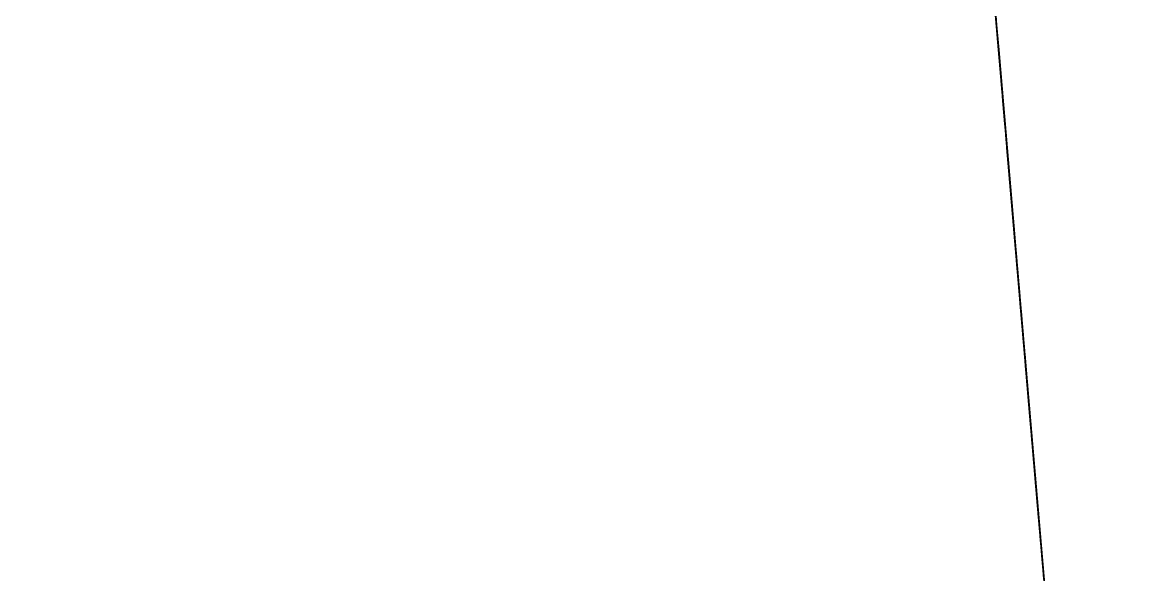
# Model space of a CAD drawing. Header units: millimetres. Extents: x 2645 to 248282, y -52826 to -1714.
# Drawn here: x 2648 to 3793, y -42999 to -42441 of the extents above; entities that cross this region are included whole.
import ezdxf

# ---------------------------------------------------------------- set-up
doc = ezdxf.new("R2010")
doc.units = ezdxf.units.MM
doc.header["$MEASUREMENT"] = 0
doc.linetypes.add('CENTER2', pattern=[1.125, 0.75, -0.125, 0.125, -0.125])
for name, color, linetype in [('Elevation Looking North-0', 7, 'Continuous'), ('Elevation Looking North-150-SL-B4-095', 14, 'Continuous'), ('Elevation Looking North-150-SL-B4-249', 85, 'Continuous'), ('Elevation Looking North-300-CEN-D3-231', 70, 'Continuous'), ('Elevation Looking North-A-FLOR', 192, 'Continuous'), ('Elevation Looking North-CENTER', 1, 'CENTER2'), ('Elevation Looking North-PR-STEL-EQIP_DUCTS_CHUTES', 85, 'Continuous'), ('Elevation Looking North-S-BEAM', 12, 'Continuous'), ('Elevation Looking North-S-COLS', 52, 'Continuous'), ('Elevation Looking North-UCD756', 7, 'Continuous')]:
    doc.layers.add(name, color=color, linetype=linetype)
doc.layers.add('Elevation Looking North-PR-STEL-EQIP-PUMP_2_SEEPEX_BTVE70-24_100-18', color=7, linetype='Continuous', true_color=0x1111d0)

# ---------------------------------------------------------------- blocks, each defined once
blk = doc.blocks.new('*U815')
at = {"layer": 'Elevation Looking North-A-FLOR', "color": 0, "linetype": 'ByBlock', "lineweight": -2}
blk.add_line((3602.5, -42075.9, 22000), (3670.4, -42869.3, 22000), dxfattribs=at)
blk = doc.blocks.new('*U816')
at = {"layer": 'Elevation Looking North-S-BEAM', "color": 0, "linetype": 'ByBlock', "lineweight": -2}
for p, q in [((2647.8, -30926.1, 30027.2), (4471.8, -52229.1, 30027.2)), ((2647.8, -30926.1, 29454.8), (4471.8, -52229.1, 29454.8)), ((2647.8, -30926.1, 30042), (4471.8, -52229.1, 30042)), ((3467.6, -40500.1, 29440), (3964.3, -46302.5, 29440))]:
    blk.add_line(p, q, dxfattribs=at)
blk = doc.blocks.new('*U866')
at = {"layer": 'Elevation Looking North-S-BEAM', "color": 0, "linetype": 'ByBlock', "lineweight": -2}
for p, q in [((3558.2, -41558.6, 24801.4), (3714.1, -43380, 24801.4)), ((3563.6, -41622.2, 24794.4), (3708.7, -43316.4, 24794.4)), ((3563.6, -41622.2, 24989), (3708.7, -43316.4, 24989)), ((3563.6, -41622.2, 24996), (3708.7, -43316.4, 24996))]:
    blk.add_line(p, q, dxfattribs=at)
blk = doc.blocks.new('*U875')
at = {"layer": 'Elevation Looking North-A-FLOR', "color": 0, "linetype": 'ByBlock', "lineweight": -2}
blk.add_line((3774.5, -44085, 21629.2), (2990.3, -34925.5, 21629.2), dxfattribs=at)
blk = doc.blocks.new('*U978')
at = {"layer": 'Elevation Looking North-150-SL-B4-095', "color": 0, "linetype": 'ByBlock', "lineweight": -2}
blk.add_line((3670.4, -42869.3, 22266), (3602.5, -42075.9, 22266), dxfattribs=at)
blk = doc.blocks.new('*U1000')
at = {"layer": 'Elevation Looking North-A-FLOR', "color": 0, "linetype": 'ByBlock', "lineweight": -2}
for p, q in [((3210.6, -37498.8, 21699.7), (3774.5, -44085, 21629.2)), ((4410.7, -51515.2, 21849.7), (3210.6, -37498.8, 21999.7)), ((3602.5, -42075.9, 21950.7), (3670.6, -42871.1, 21942.2))]:
    blk.add_line(p, q, dxfattribs=at)
blk = doc.blocks.new('*U1001')
at = {"layer": 'Elevation Looking North-A-FLOR', "color": 0, "linetype": 'ByBlock', "lineweight": -2}
for p, q in [((3670.6, -42871.1, 21942.6), (3602.5, -42075.9, 21951.1)), ((3602.5, -42075.9, 22000), (3670.4, -42869.3, 22000))]:
    blk.add_line(p, q, dxfattribs=at)
blk = doc.blocks.new('*U1063')
at = {"layer": 'Elevation Looking North-PR-STEL-EQIP-PUMP_2_SEEPEX_BTVE70-24_100-18', "color": 0, "linetype": 'ByBlock', "lineweight": -2}
for p, q in [((3670.6, -42871.1, 22325.8), (3602.5, -42075.9, 22325.8)), ((3670.6, -42871.1, 22313.8), (3602.5, -42075.9, 22313.8)), ((3670.6, -42871.1, 22305.8), (3602.5, -42075.9, 22305.8)), ((3602.5, -42075.9, 22435), (3670.6, -42871.1, 22435)), ((3670.6, -42871.1, 22455), (3602.5, -42075.9, 22455)), ((3670.6, -42871.1, 22948.7), (3607.2, -42131, 22948.7)), ((3670.6, -42871.1, 22657.5), (3610.4, -42168.3, 22657.5)), ((3670.6, -42871.1, 22482.5), (3610.4, -42168.3, 22482.5))]:
    blk.add_line(p, q, dxfattribs=at)
blk = doc.blocks.new('*U1092')
at = {"layer": 'Elevation Looking North-A-FLOR', "color": 0, "linetype": 'ByBlock', "lineweight": -2}
for p, q in [((3563.9, -41625.7, 24400), (3563.9, -41625.7, 24794.4)), ((3564.1, -41627.5, 24794.4), (3564.1, -41627.5, 24400)), ((3650.4, -42636.2, 24400), (3602.5, -42075.9, 24400))]:
    blk.add_line(p, q, dxfattribs=at)
blk = doc.blocks.new('*U1093')
at = {"layer": 'Elevation Looking North-0', "color": 0, "linetype": 'ByBlock', "lineweight": -2}
for p, q in [((3649.3, -42622.6, 26083), (3598.8, -42032.5, 26083)), ((3598.8, -42032.5, 26093), (3649.3, -42622.6, 26093)), ((3649.3, -42622.6, 25553), (3601.8, -42068.4, 25553)), ((3601.8, -42068.4, 25553), (3640, -42514.8, 25263)), ((3635.1, -42457.5, 25197), (3649.3, -42622.6, 25197)), ((3635.1, -42457.5, 25182), (3649.3, -42622.6, 25182)), ((3635.1, -42457.5, 25197), (3635.1, -42457.5, 25182)), ((3638.3, -42494.8, 25178), (3649.3, -42622.6, 25178)), ((3638.3, -42494.8, 25182), (3638.3, -42494.8, 25178)), ((3649.3, -42622.6, 25263), (3640, -42514.8, 25263)), ((3640.3, -42517.8, 25263), (3640.3, -42517.8, 25197)), ((3663.6, -42790.3, 25197), (3673.1, -42900.8, 25197)), ((3663.6, -42790.3, 25182), (3673.1, -42900.8, 25182)), ((3663.6, -42790.3, 25178), (3669.9, -42863.5, 25178)), ((3709.5, -43325.8, 26083), (3663.6, -42790.3, 26083)), ((3663.6, -42790.3, 26093), (3709.5, -43325.8, 26093)), ((3706.4, -43289.9, 25553), (3663.6, -42790.3, 25553)), ((3668.2, -42843.5, 25263), (3663.6, -42790.3, 25263)), ((3667.9, -42840.5, 25263), (3667.9, -42840.5, 25197)), ((3706.4, -43289.9, 25553), (3668.2, -42843.5, 25263)), ((3669.9, -42863.5, 25182), (3669.9, -42863.5, 25178)), ((3673.1, -42900.8, 25197), (3673.1, -42900.8, 25182))]:
    blk.add_line(p, q, dxfattribs=at)
blk = doc.blocks.new('*U1096')
at = {"layer": 'Elevation Looking North-UCD756', "color": 0, "linetype": 'ByBlock', "lineweight": -2}
for p, q in [((3598.7, -42031.5, 26103), (3649.3, -42622.6, 26103)), ((3649.3, -42622.6, 26093), (3599.1, -42036, 26093)), ((3643, -42549.6, 27319.3), (3602.3, -42073.8, 27193.2)), ((3602.3, -42073.8, 27193.2), (3643, -42549.6, 27319.3)), ((3603.4, -42087, 27195), (3638.6, -42497.7, 27249.2)), ((3638.6, -42497.7, 27249.2), (3603.4, -42087, 27195)), ((3643, -42549.6, 27319.3), (3625.5, -42344.4, 27555.1)), ((3665.2, -42808.7, 27319.3), (3625.5, -42344.4, 27555.1)), ((3625.5, -42344.4, 27555.1), (3665.2, -42808.7, 27319.3)), ((3625.5, -42344.4, 27555.1), (3643, -42549.6, 27319.3)), ((3644.3, -42564.1, 27280.2), (3628.9, -42384.7, 27196.4)), ((3632.7, -42429.1, 28076), (3643, -42549.6, 28076)), ((3643, -42549.6, 28076), (3632.7, -42429.1, 28076)), ((3636, -42467.4, 27509.9), (3636, -42467.6, 27510.2)), ((3636, -42467.6, 27510.2), (3636, -42467.4, 27509.9)), ((3636, -42467.4, 27509.9), (3636.8, -42476.3, 27501.9)), ((3636.8, -42476.3, 27501.9), (3636, -42467.4, 27509.9)), ((3636, -42467.6, 27963.8), (3636, -42467.4, 27964.1)), ((3636.8, -42476.3, 27972.1), (3636, -42467.4, 27964.1)), ((3636, -42467.4, 27964.1), (3636, -42467.6, 27963.8)), ((3636, -42467.4, 27964.1), (3636.8, -42476.3, 27972.1)), ((3636.8, -42476.5, 27502.2), (3636.8, -42476.3, 27501.9)), ((3636.8, -42476.3, 27501.9), (3636.8, -42476.5, 27502.2)), ((3636.8, -42476.3, 27972.1), (3636.8, -42476.5, 27971.8)), ((3636.8, -42476.5, 27971.8), (3636.8, -42476.3, 27972.1)), ((3640, -42513.8, 28106), (3638.3, -42493.8, 28106)), ((3640, -42513.8, 28247), (3638.3, -42493.8, 28247)), ((3638.3, -42493.8, 28247), (3638.3, -42493.8, 28106)), ((3640, -42513.8, 28106), (3640, -42513.8, 28086)), ((3640, -42513.8, 28267), (3640, -42513.8, 28247)), ((3668.3, -42844.5, 28267), (3640, -42513.8, 28267)), ((3640, -42513.8, 28247), (3668.3, -42844.5, 28247)), ((3640, -42513.8, 28106), (3640, -42513.8, 28247)), ((3640, -42513.8, 28086), (3668.3, -42844.5, 28086)), ((3668.3, -42844.5, 28106), (3640, -42513.8, 28106)), ((3640.4, -42519, 27470.7), (3640.4, -42519.2, 27471)), ((3640.4, -42519.2, 27471), (3640.4, -42519, 27470.7)), ((3640.4, -42519, 27470.7), (3641.3, -42529.4, 27464.7)), ((3641.3, -42529.4, 27464.7), (3640.4, -42519, 27470.7)), ((3640.4, -42519.2, 28003), (3640.4, -42519, 28003.3)), ((3641.3, -42529.4, 28009.3), (3640.4, -42519, 28003.3)), ((3640.4, -42519, 28003.3), (3640.4, -42519.2, 28003)), ((3640.4, -42519, 28003.3), (3641.3, -42529.4, 28009.3)), ((3641.3, -42529.6, 27465), (3641.3, -42529.4, 27464.7)), ((3641.3, -42529.4, 27464.7), (3641.3, -42529.6, 27465)), ((3641.3, -42529.4, 28009.3), (3641.3, -42529.6, 28009)), ((3641.3, -42529.6, 28009), (3641.3, -42529.4, 28009.3)), ((3643, -42549.6, 27273.5), (3643, -42549.6, 27319.3)), ((3643, -42549.6, 27319.3), (3665.2, -42808.7, 27319.3)), ((3665.2, -42808.7, 27319.3), (3643, -42549.6, 27319.3)), ((3643, -42549.6, 27319.3), (3643, -42549.6, 27273.5)), ((3643, -42549.6, 28086), (3643, -42549.6, 28019.2)), ((3662.9, -42781.6, 27283), (3645.3, -42576.7, 27283)), ((3645.4, -42577.7, 27443.1), (3645.4, -42577.8, 27443.5)), ((3645.4, -42577.8, 27443.5), (3645.4, -42577.7, 27443.1)), ((3645.4, -42577.7, 27443.1), (3646.4, -42589.1, 27439.4)), ((3646.4, -42589.1, 27439.4), (3645.4, -42577.7, 27443.1)), ((3645.4, -42577.8, 28030.5), (3645.4, -42577.7, 28030.9)), ((3646.4, -42589.1, 28034.6), (3645.4, -42577.7, 28030.9)), ((3645.4, -42577.7, 28030.9), (3645.4, -42577.8, 28030.5)), ((3645.4, -42577.7, 28030.9), (3646.4, -42589.1, 28034.6)), ((3645.8, -42581.9, 26489.3), (3656.5, -42706.4, 26489.3)), ((3645.8, -42581.9, 26507.3), (3656.5, -42706.4, 26507.3)), ((3645.8, -42581.9, 26480.7), (3656.5, -42706.4, 26480.7)), ((3645.8, -42581.9, 26463.3), (3656.5, -42706.4, 26463.3)), ((3645.8, -42581.9, 26507.3), (3645.8, -42581.9, 26489.3)), ((3645.8, -42581.9, 26480.7), (3645.8, -42581.9, 26463.3)), ((3645.8, -42581.9, 26357.3), (3656.5, -42706.4, 26357.3)), ((3645.8, -42581.9, 26357.3), (3645.8, -42581.9, 26339.3)), ((3646.4, -42589.2, 27439.8), (3646.4, -42589.1, 27439.4)), ((3646.4, -42589.1, 27439.4), (3646.4, -42589.2, 27439.8)), ((3646.4, -42589.1, 28034.6), (3646.4, -42589.2, 28034.3)), ((3646.4, -42589.2, 28034.3), (3646.4, -42589.1, 28034.6)), ((3648.2, -42609.8, 26489.3), (3648.2, -42609.8, 26480.7)), ((3650.1, -42631.6, 26453.3), (3662.9, -42781.3, 26453.3)), ((3662.9, -42781.3, 26367.2), (3650.1, -42631.6, 26367.2)), ((3650.2, -42633.7, 26368), (3656.5, -42706.4, 26368)), ((3650.5, -42636.7, 26515.3), (3650.5, -42636.7, 26507.3)), ((3650.5, -42636.7, 26705.3), (3650.5, -42636.7, 26515.3)), ((3650.8, -42640.8, 27428.3), (3650.8, -42640.9, 27428.7)), ((3650.8, -42640.9, 27428.7), (3650.8, -42640.8, 27428.3)), ((3650.8, -42640.8, 27428.3), (3651.9, -42652.7, 27427.1)), ((3651.9, -42652.7, 27427.1), (3650.8, -42640.8, 27428.3)), ((3650.8, -42640.9, 28045.3), (3650.8, -42640.8, 28045.7)), ((3651.9, -42652.7, 28046.9), (3650.8, -42640.8, 28045.7)), ((3650.8, -42640.8, 28045.7), (3650.8, -42640.9, 28045.3)), ((3650.8, -42640.8, 28045.7), (3651.9, -42652.7, 28046.9)), ((3651.9, -42652.7, 27427.5), (3651.9, -42652.7, 27427.1)), ((3651.9, -42652.7, 27427.1), (3651.9, -42652.7, 27427.5)), ((3651.9, -42652.7, 28046.9), (3651.9, -42652.7, 28046.5)), ((3651.9, -42652.7, 28046.5), (3651.9, -42652.7, 28046.9)), ((3656.4, -42705.6, 27427.1), (3656.4, -42705.6, 27427.5)), ((3656.4, -42705.6, 27427.5), (3656.4, -42705.6, 27427.1)), ((3656.4, -42705.6, 27427.1), (3657.4, -42717.5, 27428.3)), ((3657.4, -42717.5, 27428.3), (3656.4, -42705.6, 27427.1)), ((3656.4, -42705.6, 28046.5), (3656.4, -42705.6, 28046.9)), ((3657.4, -42717.5, 28045.7), (3656.4, -42705.6, 28046.9)), ((3656.4, -42705.6, 28046.9), (3656.4, -42705.6, 28046.5)), ((3656.4, -42705.6, 28046.9), (3657.4, -42717.5, 28045.7)), ((3656.5, -42706.4, 26489.3), (3667.1, -42831, 26489.3)), ((3656.5, -42706.4, 26507.3), (3667.1, -42831, 26507.3)), ((3656.5, -42706.4, 26480.7), (3667.1, -42831, 26480.7)), ((3656.5, -42706.4, 26463.3), (3667.1, -42831, 26463.3)), ((3656.5, -42706.4, 26357.3), (3667.1, -42831, 26357.3)), ((3656.5, -42706.4, 26368), (3662.7, -42779.2, 26368)), ((3657.4, -42717.4, 27428.7), (3657.4, -42717.5, 27428.3)), ((3657.4, -42717.5, 27428.3), (3657.4, -42717.4, 27428.7)), ((3657.4, -42717.5, 28045.7), (3657.4, -42717.4, 28045.3)), ((3657.4, -42717.4, 28045.3), (3657.4, -42717.5, 28045.7)), ((3661.8, -42769.2, 27439.4), (3661.8, -42769.1, 27439.8)), ((3661.8, -42769.1, 27439.8), (3661.8, -42769.2, 27439.4)), ((3661.8, -42769.1, 28034.3), (3661.8, -42769.2, 28034.6)), ((3661.8, -42769.2, 28034.6), (3661.8, -42769.1, 28034.3)), ((3661.8, -42769.2, 27439.4), (3662.8, -42780.6, 27443.1)), ((3662.8, -42780.6, 27443.1), (3661.8, -42769.2, 27439.4)), ((3662.8, -42780.6, 28030.9), (3661.8, -42769.2, 28034.6)), ((3661.8, -42769.2, 28034.6), (3662.8, -42780.6, 28030.9)), ((3662.4, -42776.2, 26515.3), (3662.4, -42776.2, 26507.3)), ((3662.4, -42776.2, 26515.3), (3662.4, -42776.2, 26705.3)), ((3662.8, -42780.5, 27443.5), (3662.8, -42780.6, 27443.1)), ((3662.8, -42780.6, 27443.1), (3662.8, -42780.5, 27443.5)), ((3662.8, -42780.6, 28030.9), (3662.8, -42780.5, 28030.5)), ((3662.8, -42780.5, 28030.5), (3662.8, -42780.6, 28030.9)), ((3663.6, -42790.3, 26103), (3709.6, -43326.8, 26103)), ((3709.2, -43322.3, 26093), (3663.6, -42790.3, 26093)), ((3679.3, -42973.6, 27196.4), (3664, -42794.3, 27280.2)), ((3664.7, -42803.1, 26489.3), (3664.7, -42803.1, 26480.7)), ((3665.2, -42808.7, 28076), (3675.5, -42929.2, 28076)), ((3675.5, -42929.2, 28076), (3665.2, -42808.7, 28076)), ((3665.2, -42808.7, 27319.3), (3682.8, -43013.9, 27555.1)), ((3665.2, -42808.7, 27273.5), (3665.2, -42808.7, 27319.3)), ((3682.8, -43013.9, 27555.1), (3665.2, -42808.7, 27319.3)), ((3665.2, -42808.7, 27319.3), (3706, -43284.5, 27193.2)), ((3665.2, -42808.7, 27319.3), (3665.2, -42808.7, 27273.5)), ((3706, -43284.5, 27193.2), (3665.2, -42808.7, 27319.3)), ((3665.2, -42808.7, 28086), (3665.2, -42808.7, 28019.2)), ((3666.9, -42828.9, 27464.7), (3666.9, -42828.7, 27465)), ((3666.9, -42828.7, 27465), (3666.9, -42828.9, 27464.7)), ((3666.9, -42828.7, 28009), (3666.9, -42828.9, 28009.3)), ((3666.9, -42828.9, 28009.3), (3666.9, -42828.7, 28009)), ((3666.9, -42828.9, 27464.7), (3667.8, -42839.3, 27470.7)), ((3667.8, -42839.3, 27470.7), (3666.9, -42828.9, 27464.7)), ((3667.8, -42839.3, 28003.3), (3666.9, -42828.9, 28009.3)), ((3666.9, -42828.9, 28009.3), (3667.8, -42839.3, 28003.3)), ((3667.1, -42831, 26507.3), (3667.1, -42831, 26489.3)), ((3667.1, -42831, 26480.7), (3667.1, -42831, 26463.3)), ((3667.1, -42831, 26357.3), (3667.1, -42831, 26339.3)), ((3667.8, -42839.1, 27471), (3667.8, -42839.3, 27470.7)), ((3667.8, -42839.3, 27470.7), (3667.8, -42839.1, 27471)), ((3667.8, -42839.3, 28003.3), (3667.8, -42839.1, 28003)), ((3667.8, -42839.1, 28003), (3667.8, -42839.3, 28003.3)), ((3670, -42864.5, 28106), (3668.3, -42844.5, 28106)), ((3668.3, -42844.5, 28106), (3668.3, -42844.5, 28086)), ((3668.3, -42844.5, 28267), (3668.3, -42844.5, 28247)), ((3670, -42864.5, 28247), (3668.3, -42844.5, 28247)), ((3668.3, -42844.5, 28247), (3668.3, -42844.5, 28106)), ((3704.8, -43271.3, 27195), (3669.7, -42860.6, 27249.2)), ((3669.7, -42860.6, 27249.2), (3704.8, -43271.3, 27195)), ((3670, -42864.5, 28106), (3670, -42864.5, 28247)), ((3671.5, -42882, 27501.9), (3671.5, -42881.8, 27502.2)), ((3671.5, -42881.8, 27502.2), (3671.5, -42882, 27501.9)), ((3671.5, -42881.8, 27971.8), (3671.5, -42882, 27972.1)), ((3671.5, -42882, 27972.1), (3671.5, -42881.8, 27971.8)), ((3671.5, -42882, 27501.9), (3672.3, -42890.9, 27509.9)), ((3672.3, -42890.9, 27509.9), (3671.5, -42882, 27501.9)), ((3672.3, -42890.9, 27964.1), (3671.5, -42882, 27972.1)), ((3671.5, -42882, 27972.1), (3672.3, -42890.9, 27964.1)), ((3672.2, -42890.7, 27510.2), (3672.3, -42890.9, 27509.9)), ((3672.3, -42890.9, 27509.9), (3672.2, -42890.7, 27510.2)), ((3672.3, -42890.9, 27964.1), (3672.2, -42890.7, 27963.8)), ((3672.2, -42890.7, 27963.8), (3672.3, -42890.9, 27964.1)), ((3675.3, -42926.3, 27549.4), (3675.3, -42926, 27549.6)), ((3675.3, -42926, 27549.6), (3675.3, -42926.3, 27549.4)), ((3675.3, -42926, 27924.4), (3675.3, -42926.3, 27924.7)), ((3675.3, -42926.3, 27924.7), (3675.3, -42926, 27924.4)), ((3675.3, -42926.3, 27549.4), (3675.9, -42933.3, 27559.1)), ((3675.9, -42933.3, 27559.1), (3675.3, -42926.3, 27549.4)), ((3675.9, -42933.3, 27915), (3675.3, -42926.3, 27924.7)), ((3675.3, -42926.3, 27924.7), (3675.9, -42933.3, 27915)), ((3693.1, -43134, 27567), (3675.5, -42929.2, 28076)), ((3675.5, -42929.2, 28076), (3693.1, -43134, 27567)), ((3675.6, -42930.5, 27555.1), (3682.8, -43013.9, 27555.1)), ((3682.8, -43013.9, 27555.1), (3675.6, -42930.5, 27555.1)), ((3675.9, -42933, 27559.3), (3675.9, -42933.3, 27559.1)), ((3675.9, -42933.3, 27559.1), (3675.9, -42933, 27559.3)), ((3675.9, -42933.3, 27915), (3675.9, -42933, 27914.7)), ((3675.9, -42933, 27914.7), (3675.9, -42933.3, 27915)), ((3693.1, -43134, 27567), (3676.1, -42936.2, 27564)), ((3676.1, -42936.2, 27564), (3693.1, -43134, 27567)), ((3676.3, -42938.2, 27567), (3693.1, -43134, 27567)), ((3693.1, -43134, 27567), (3676.3, -42938.2, 27567)), ((3676.3, -42938.2, 27567), (3693.1, -43134, 27567)), ((3693.1, -43134, 27567), (3676.3, -42938.2, 27567)), ((3678.2, -42959.8, 27605), (3678.1, -42959.4, 27605.2)), ((3678.1, -42959.4, 27605.2), (3678.2, -42959.8, 27605)), ((3678.1, -42959.4, 27868.8), (3678.2, -42959.8, 27869)), ((3678.2, -42959.8, 27869), (3678.1, -42959.4, 27868.8)), ((3678.2, -42959.8, 27605), (3678.6, -42964.7, 27616)), ((3678.6, -42964.7, 27616), (3678.2, -42959.8, 27605)), ((3678.6, -42964.7, 27858), (3678.2, -42959.8, 27869)), ((3678.2, -42959.8, 27869), (3678.6, -42964.7, 27858)), ((3678.5, -42964.3, 27616.2), (3678.6, -42964.7, 27616)), ((3678.6, -42964.7, 27616), (3678.5, -42964.3, 27616.2)), ((3678.6, -42964.7, 27858), (3678.5, -42964.3, 27857.9)), ((3678.5, -42964.3, 27857.9), (3678.6, -42964.7, 27858)), ((3704.8, -43270.5, 27195), (3679.9, -42979.9, 27195)), ((3680, -42981, 27666.5), (3679.9, -42980.6, 27666.6)), ((3679.9, -42980.6, 27666.6), (3680, -42981, 27666.5)), ((3679.9, -42980.6, 27807.5), (3680, -42981, 27807.5)), ((3680, -42981, 27807.5), (3679.9, -42980.6, 27807.5)), ((3680, -42981, 27666.5), (3680.2, -42983.5, 27678.2)), ((3680.2, -42983.5, 27678.2), (3680, -42981, 27666.5)), ((3680.2, -42983.5, 27795.8), (3680, -42981, 27807.5)), ((3680, -42981, 27807.5), (3680.2, -42983.5, 27795.8)), ((3680.1, -42983.1, 27678.3), (3680.2, -42983.5, 27678.2)), ((3680.2, -42983.5, 27678.2), (3680.1, -42983.1, 27678.3)), ((3680.2, -42983.5, 27795.8), (3680.1, -42983.1, 27795.7)), ((3680.1, -42983.1, 27795.7), (3680.2, -42983.5, 27795.8)), ((3680.7, -42989, 27731), (3680.6, -42988.6, 27731)), ((3680.6, -42988.6, 27743), (3680.7, -42989, 27743)), ((3680.6, -42988.6, 27731), (3680.7, -42989, 27731)), ((3680.7, -42989, 27743), (3680.6, -42988.6, 27743)), ((3680.7, -42989, 27731), (3680.7, -42989, 27743)), ((3680.7, -42989, 27743), (3680.7, -42989, 27731))]:
    blk.add_line(p, q, dxfattribs=at)
at = {"layer": 'Elevation Looking North-UCD756', "color": 0, "linetype": 'ByBlock', "lineweight": -2, "extrusion": (0.996355, 0.085306, 1.25587e-48)}
blk.add_circle((-42835.3, 27737), 310.7, dxfattribs=at)
at = {"layer": 'Elevation Looking North-UCD756', "color": 0, "linetype": 'ByBlock', "lineweight": -2, "extrusion": (0.996355, 0.085306, -4.78965e-49)}
blk.add_circle((-42835.3, 27737), 286.4, dxfattribs=at)
at = {"layer": 'Elevation Looking North-UCD756', "color": 0, "linetype": 'ByBlock', "lineweight": -2, "extrusion": (0.996355, 0.085306, 1.21455e-49)}
blk.add_circle((-42835.3, 27737), 184.5, dxfattribs=at)
at = {"layer": 'Elevation Looking North-UCD756', "color": 0, "linetype": 'ByBlock', "lineweight": -2, "extrusion": (0.996355, 0.085306, 9.16708e-49)}
blk.add_circle((-42862.7, 26737.1), 56, dxfattribs=at)
at = {"layer": 'Elevation Looking North-UCD756', "color": 0, "linetype": 'ByBlock', "lineweight": -2, "extrusion": (0.996355, 0.085306, 9.83692e-49)}
blk.add_circle((-42862.7, 26737.1), 51, dxfattribs=at)
at = {"layer": 'Elevation Looking North-UCD756', "color": 0, "linetype": 'ByBlock', "lineweight": -2, "extrusion": (-0.996355, -0.085306, 0)}
for centre, radius, start, end in [((42862.7, 26718), 239, 90, 241.835), ((42862.7, 26718), 238, 90, 242.288), ((42669.3, 28106), 20, 180, 270), ((42862.7, 26718), 195, 90, 248.9628), ((42862.7, 26718), 193, 90, 248.7344), ((42862.7, 26718), 155, 90, 243.1528), ((42862.7, 26718), 146.9, 90, 241.5474), ((42732.4, 27253), 30, 89.9981, 114.9677), ((42862.7, 26718), 110, 90, 230.4788), ((42862.7, 26705.3), 70, 141.4576, 180), ((42862.7, 26718), 238, 297.712, 90), ((42862.7, 26718), 239, 298.165, 90), ((42862.7, 26718), 195, 291.0372, 90), ((42862.7, 26718), 193, 291.2656, 90), ((42862.7, 26718), 155, 296.8472, 90), ((42862.7, 26718), 146.9, 298.4526, 90), ((42862.7, 26718), 110, 309.5212, 90), ((42862.7, 26705.3), 70, 0, 38.5424), ((42938.2, 27253), 30, 65.0317, 90.0019), ((43001.3, 28106), 20, 270, 0), ((43001.3, 28247), 20, 0, 90)]:
    blk.add_arc(centre, radius, start, end, dxfattribs=at)
at = {"layer": 'Elevation Looking North-UCD756', "color": 0, "linetype": 'ByBlock', "lineweight": -2, "extrusion": (0.996355, 0.085306, 6.73799e-49)}
blk.add_arc((-42669.3, 28247), 20, 0, 90, dxfattribs=at)
at = {"layer": 'Elevation Looking North-UCD756', "color": 0, "linetype": 'ByBlock', "lineweight": -2, "extrusion": (0.996355, 0.085306, 2.47776e-30)}
blk.add_arc((-42829.8, 26410.3), 58.2, 313.4644, 47.6708, dxfattribs=at)
at = {"layer": 'Elevation Looking North-UCD756', "color": 0, "linetype": 'ByBlock', "lineweight": -2, "extrusion": (0.996355, 0.085306, 1.15535e-29)}
blk.add_arc((-42787.6, 26458.3), 5, 270, 83.2332, dxfattribs=at)
at = {"layer": 'Elevation Looking North-UCD756', "color": 0, "linetype": 'ByBlock', "lineweight": -2, "extrusion": (0.996355, 0.085306, 4.4207e-28)}
blk.add_arc((-42787.6, 26362.2), 5, 276.8796, 90, dxfattribs=at)
at = {"layer": 'Elevation Looking North-UCD756', "color": 0, "linetype": 'ByBlock', "lineweight": -2, "extrusion": (0.996355, 0.085306, 6.77202e-27)}
blk.add_arc((-42782.8, 26360.8), 10, 133.4644, 139.6614, dxfattribs=at)
at = {"layer": 'Elevation Looking North-UCD756', "color": 0, "linetype": 'ByBlock', "lineweight": -2, "extrusion": (0.996355, 0.085306, -2.95275e-31)}
blk.add_arc((-42895.6, 26410.3), 58.2, 132.3292, 226.5356, dxfattribs=at)
at = {"layer": 'Elevation Looking North-UCD756', "color": 0, "linetype": 'ByBlock', "lineweight": -2, "extrusion": (0.996355, 0.085306, 1.0744e-27)}
blk.add_arc((-42942.5, 26360.8), 10, 40.3386, 46.5356, dxfattribs=at)
at = {"layer": 'Elevation Looking North-UCD756', "color": 0, "linetype": 'ByBlock', "lineweight": -2, "extrusion": (0.996355, 0.085306, 6.76751e-30)}
blk.add_arc((-42937.8, 26458.3), 5, 96.7668, 270, dxfattribs=at)
at = {"layer": 'Elevation Looking North-UCD756', "color": 0, "linetype": 'ByBlock', "lineweight": -2, "extrusion": (0.996355, 0.085306, -9.8057e-50)}
blk.add_arc((-42937.8, 26362.2), 5, 90, 263.1204, dxfattribs=at)
at = {"layer": 'Elevation Looking North-UCD756', "color": 0, "linetype": 'ByBlock', "lineweight": -2, "extrusion": (0.996355, 0.085306, 3.11402e-38)}
blk.add_arc((-43137.1, 27210), 15, 270.0009, 294.9741, dxfattribs=at)
at = {"layer": 'Elevation Looking North-UCD756', "color": 0, "linetype": 'ByBlock', "lineweight": -2, "extrusion": (-0.996355, -0.085306, -1.19276e-12)}
blk.add_ellipse((3656.5, -42706.4, 26515.3), major_axis=(-6, 69.7), ratio=0.000011, start_param=3.141593, end_param=6.283185, dxfattribs=at)
blk = doc.blocks.new('*U1099')
at = {"layer": 'Elevation Looking North-PR-STEL-EQIP_DUCTS_CHUTES', "color": 0, "linetype": 'ByBlock', "lineweight": -2}
blk.add_line((3675.8, -42932.8, 25321), (3710, -43331.8, 25321), dxfattribs=at)
blk = doc.blocks.new('*U1102')
at = {"layer": 'Elevation Looking North-PR-STEL-EQIP_DUCTS_CHUTES', "color": 0, "linetype": 'ByBlock', "lineweight": -2}
for p, q in [((3635, -42456.3, 25301), (3598.9, -42034, 25301)), ((3598.9, -42034, 25313), (3633.5, -42437.8, 25313)), ((3598.9, -42034, 25301), (3598.9, -42034, 25313)), ((3639.7, -42510.3, 25101), (3601.9, -42068.9, 25101)), ((3601.9, -42068.9, 25101), (3601.9, -42068.9, 25301)), ((3706.4, -43289.4, 25101), (3668.6, -42848, 25101)), ((3709.4, -43324.3, 25301), (3673.2, -42902, 25301)), ((3674.8, -42920.5, 25313), (3709.4, -43324.3, 25313)), ((3706.4, -43289.4, 25101), (3706.4, -43289.4, 25301)), ((3709.4, -43324.3, 25301), (3709.4, -43324.3, 25313))]:
    blk.add_line(p, q, dxfattribs=at)
blk = doc.blocks.new('*U1104')
at = {"layer": 'Elevation Looking North-PR-STEL-EQIP_DUCTS_CHUTES', "color": 0, "linetype": 'ByBlock', "lineweight": -2}
for p, q in [((3601.9, -42068.9, 25101), (3602.4, -42075.1, 24996)), ((3605.4, -42110.3, 24400), (3611.9, -42185.8, 23122.8)), ((3706.4, -43289.4, 25101), (3705.8, -43283.2, 24996))]:
    blk.add_line(p, q, dxfattribs=at)
blk = doc.blocks.new('*U1105')
at = {"layer": 'Elevation Looking North-PR-STEL-EQIP_DUCTS_CHUTES', "color": 0, "linetype": 'ByBlock', "lineweight": -2}
for p, q in [((3607.2, -42131, 22960.8), (3670.6, -42871.1, 22960.8)), ((3607.2, -42131, 22972.8), (3670.6, -42871.1, 22972.8)), ((3607.2, -42131, 22960.8), (3607.2, -42131, 22972.8)), ((3670.6, -42871.1, 23122.8), (3611.9, -42185.8, 23122.8)), ((3611.9, -42185.8, 22972.8), (3611.9, -42185.8, 23122.8))]:
    blk.add_line(p, q, dxfattribs=at)
blk = doc.blocks.new('*U1106')
at = {"layer": 'Elevation Looking North-150-SL-B4-249', "color": 0, "linetype": 'ByBlock', "lineweight": -2}
for p, q in [((3611.8, -42184.4, 26436.3), (3611.8, -42184.4, 26186.3)), ((3613.5, -42204.3, 26186.3), (3613.5, -42204.3, 26436.3)), ((3613.5, -42204.3, 26321.3), (3613.7, -42207.3, 26321.3)), ((3613.5, -42204.3, 26301.3), (3613.7, -42207.3, 26301.3)), ((3613.5, -42204.3, 26286.3), (3613.7, -42207.3, 26301.3)), ((3613.5, -42204.3, 26236.3), (3614.6, -42217.2, 26301.3)), ((3613.5, -42204.3, 26316.3), (3614.2, -42212.5, 26316.3)), ((3613.5, -42204.3, 26306.3), (3614.2, -42212.5, 26306.3)), ((3613.5, -42204.3, 26386.3), (3614.6, -42217.2, 26321.3)), ((3613.5, -42204.3, 26336.3), (3613.7, -42207.3, 26321.3)), ((3614.6, -42217.2, 26321.3), (3644.5, -42567, 26321.3)), ((3614.6, -42217.2, 26301.3), (3644.5, -42567, 26301.3)), ((3623.9, -42325.8, 26308.3), (3632.1, -42421.5, 26308.3)), ((3623.9, -42325.8, 26308.3), (3623.9, -42325.8, 26314.3)), ((3623.9, -42325.8, 26314.3), (3632.1, -42421.5, 26314.3)), ((3632.1, -42421.5, 26307.7), (3632.1, -42421.5, 26314.9)), ((3632.1, -42421.5, 26307.7), (3633.9, -42443.4, 26307.7)), ((3632.1, -42421.5, 26314.9), (3633.9, -42443.4, 26314.9)), ((3633.9, -42443.4, 26314.9), (3633.9, -42443.4, 26307.7)), ((3633.9, -42443.4, 26308.3), (3634.2, -42446.4, 26308.3)), ((3633.9, -42443.4, 26314.3), (3634.2, -42446.4, 26314.3)), ((3634.2, -42446.4, 26307.7), (3634.2, -42446.4, 26314.9)), ((3634.2, -42446.4, 26307.7), (3636.1, -42468.3, 26307.7)), ((3634.2, -42446.4, 26314.9), (3636.1, -42468.3, 26314.9)), ((3636.1, -42468.3, 26314.9), (3636.1, -42468.3, 26307.7)), ((3636.1, -42468.3, 26308.3), (3670.8, -42873.8, 26308.3)), ((3636.1, -42468.3, 26314.3), (3670.8, -42873.8, 26314.3)), ((3656.5, -42706.4, 26339.3), (3644.5, -42567, 26339.3)), ((3644.5, -42567, 26283.3), (3656.5, -42706.4, 26283.3)), ((3644.5, -42567, 26321.3), (3644.5, -42567, 26339.3)), ((3644.5, -42567, 26283.3), (3644.5, -42567, 26301.3)), ((3644.5, -42567.2, 26317.3), (3656.5, -42706.4, 26317.3)), ((3656.5, -42706.4, 26305.3), (3644.5, -42567.2, 26305.3)), ((3656.5, -42706.4, 26317.3), (3668.4, -42845.9, 26317.3)), ((3668.4, -42845.9, 26339.3), (3656.5, -42706.4, 26339.3)), ((3668.4, -42845.9, 26305.3), (3656.5, -42706.4, 26305.3)), ((3656.5, -42706.4, 26283.3), (3668.4, -42845.9, 26283.3)), ((3663.6, -42790.1, 26305.3), (3663.6, -42790.1, 26308.3)), ((3663.6, -42790.1, 26314.3), (3663.6, -42790.1, 26317.3)), ((3668.4, -42845.9, 26317.3), (3668.4, -42845.9, 26339.3)), ((3668.4, -42845.9, 26283.3), (3668.4, -42845.9, 26305.3)), ((3670.8, -42873.8, 26314.3), (3670.8, -42873.8, 26308.3))]:
    blk.add_line(p, q, dxfattribs=at)
at = {"layer": 'Elevation Looking North-150-SL-B4-249', "color": 0, "linetype": 'ByBlock', "lineweight": -2, "extrusion": (0.996355, 0.085306, 7.47624e-30)}
for centre, start, end in [((-42348.7, 26436.3), 0, 180), ((-42348.7, 26186.3), 180, 0)]:
    blk.add_arc(centre, 10, start, end, dxfattribs=at)
at = {"layer": 'Elevation Looking North-CENTER'}
blk.add_line((3656.5, -42706.4, 26283.3), (3656.5, -42706.4, 26335.3), dxfattribs=at)
blk = doc.blocks.new('*U1107')
at = {"layer": 'Elevation Looking North-300-CEN-D3-231', "color": 0, "linetype": 'ByBlock', "lineweight": -2}
for p, q in [((3634.7, -42452.5, 25150), (3649.3, -42622.6, 25150)), ((3649.3, -42622.6, 25175), (3634.7, -42452.5, 25175)), ((3634.7, -42452.5, 25150), (3634.7, -42452.5, 25175)), ((3637.8, -42488.8, 25072), (3649.3, -42622.6, 25072)), ((3637.8, -42488.8, 25018), (3649.3, -42622.6, 25018)), ((3639.5, -42507.8, 25098), (3637.8, -42488.8, 25072)), ((3639.2, -42504.9, 24996), (3637.8, -42488.8, 25018)), ((3639.5, -42507.8, 25098), (3649.3, -42622.6, 25098)), ((3649.3, -42622.6, 25125), (3640.3, -42518.2, 25125)), ((3640.3, -42518.2, 25125), (3640.3, -42518.2, 25150)), ((3663.6, -42790.3, 25150), (3673.5, -42905.8, 25150)), ((3673.5, -42905.8, 25175), (3663.6, -42790.3, 25175)), ((3667.9, -42840.1, 25125), (3663.6, -42790.3, 25125)), ((3663.6, -42790.3, 25098), (3668.8, -42850.5, 25098)), ((3663.6, -42790.3, 25072), (3670.4, -42869.5, 25072)), ((3663.6, -42790.3, 25018), (3670.4, -42869.5, 25018)), ((3667.9, -42840.1, 25125), (3667.9, -42840.1, 25150)), ((3668.8, -42850.5, 25098), (3670.4, -42869.5, 25072)), ((3669, -42853.4, 24996), (3670.4, -42869.5, 25018)), ((3673.5, -42905.8, 25150), (3673.5, -42905.8, 25175))]:
    blk.add_line(p, q, dxfattribs=at)
at = {"layer": 'Elevation Looking North-300-CEN-D3-231', "color": 0, "linetype": 'ByBlock', "lineweight": -2, "extrusion": (0.996355, 0.085306, -4.34149e-29)}
for centre, start, end in [((-42673.8, 25045), 317.588, 42.412), ((-42996.8, 25045), 137.588, 222.412)]:
    blk.add_arc(centre, 40, start, end, dxfattribs=at)
at = {"layer": 'Elevation Looking North-300-CEN-D3-231', "color": 0, "linetype": 'ByBlock', "lineweight": -2, "extrusion": (0.996355, 0.085306, 2.65471e-28)}
blk.add_arc((-42633.8, 25125), 40, 180, 222.412, dxfattribs=at)
at = {"layer": 'Elevation Looking North-300-CEN-D3-231', "color": 0, "linetype": 'ByBlock', "lineweight": -2, "extrusion": (0.996355, 0.085306, -1.38439e-28)}
blk.add_arc((-43036.8, 25125), 40, 317.588, 360, dxfattribs=at)
blk = doc.blocks.new('*U1108')
at = {"layer": 'Elevation Looking North-300-CEN-D3-231', "color": 0, "linetype": 'ByBlock', "lineweight": -2}
for p, q in [((3693.1, -43134.7, 24297.5), (3693.1, -43134.7, 24502.4)), ((3693.1, -43134.7, 24178.6), (3693.1, -43134.7, 24227.9))]:
    blk.add_line(p, q, dxfattribs=at)
at = {"layer": 'Elevation Looking North-300-CEN-D3-231', "color": 0, "linetype": 'ByBlock', "lineweight": -2, "extrusion": (0.996355, 0.085306, 2.59515e-29)}
blk.add_arc((-43292.5, 24797.7), 619.1, 325.6133, 359.6931, dxfattribs=at)
at = {"layer": 'Elevation Looking North-300-CEN-D3-231', "color": 0, "linetype": 'ByBlock', "lineweight": -2, "extrusion": (-0.996355, -0.085306, 0)}
blk.add_arc((43292.5, 24797.7), 295.3, 180.6434, 270, dxfattribs=at)
at = {"layer": 'Elevation Looking North-300-CEN-D3-231', "color": 0, "linetype": 'ByBlock', "lineweight": -2, "extrusion": (0.996355, 0.085306, 2.70552e-24)}
blk.add_arc((-43292.5, 24797.7), 619.1, 282.4242, 282.7085, dxfattribs=at)
at = {"layer": 'Elevation Looking North-300-CEN-D3-231', "color": 0, "linetype": 'ByBlock', "lineweight": -2, "extrusion": (0.996355, 0.085306, -1.9442e-25)}
blk.add_arc((-43292.5, 24797.7), 619.1, 279.677, 279.8154, dxfattribs=at)
at = {"layer": 'Elevation Looking North-300-CEN-D3-231', "color": 0, "linetype": 'ByBlock', "lineweight": -2, "extrusion": (0.996355, 0.085306, 1.00019e-28)}
blk.add_arc((-43292.5, 24797.7), 619.1, 270, 279.1037, dxfattribs=at)
at = {"layer": 'Elevation Looking North-CENTER'}
for p, q in [((3681.8, -43002, 24340.5), (3681.5, -42999, 24340.5)), ((3684.2, -43031, 24340.5), (3684.1, -43029.5, 24340.5)), ((3693.1, -43134.7, 24340.5), (3684.5, -43033.8, 24340.5))]:
    blk.add_line(p, q, dxfattribs=at)
blk = doc.blocks.new('*U1109')
at = {"layer": 'Elevation Looking North-150-SL-B4-249', "color": 0, "linetype": 'ByBlock', "lineweight": -2}
for p, q in [((3668.4, -42845.9, 26280.3), (3644.5, -42567, 26280.3)), ((3644.5, -42567, 26263.3), (3668.4, -42845.9, 26263.3)), ((3644.5, -42567, 26280.3), (3644.5, -42567, 26263.3)), ((3649.3, -42622.6, 26215.3), (3648.6, -42614.8, 26263.3)), ((3649.3, -42622.6, 26215.3), (3663.6, -42790.3, 26215.3)), ((3663.6, -42790.3, 26215.3), (3664.3, -42798.1, 26263.3)), ((3668.4, -42845.9, 26280.3), (3668.4, -42845.9, 26263.3))]:
    blk.add_line(p, q, dxfattribs=at)
at = {"layer": 'Elevation Looking North-CENTER'}
blk.add_line((3656.5, -42706.4, 26280.3), (3656.5, -42706.4, 26215.3), dxfattribs=at)
blk = doc.blocks.new('*U1110')
at = {"layer": 'Elevation Looking North-150-SL-B4-249', "color": 0, "linetype": 'ByBlock', "lineweight": -2}
for p, q in [((3668.4, -42845.9, 26283.3), (3644.5, -42567, 26283.3)), ((3644.5, -42567, 26280.3), (3668.4, -42845.9, 26280.3)), ((3644.5, -42567, 26283.3), (3644.5, -42567, 26280.3)), ((3668.4, -42845.9, 26283.3), (3668.4, -42845.9, 26280.3))]:
    blk.add_line(p, q, dxfattribs=at)
blk = doc.blocks.new('*U1111')
at = {"layer": 'Elevation Looking North-150-SL-B4-249', "color": 0, "linetype": 'ByBlock', "lineweight": -2}
for p, q in [((3663.6, -42790.3, 24491.3), (3649.3, -42622.6, 24491.3)), ((3649.3, -42622.6, 26215.3), (3649.3, -42622.6, 24996)), ((3649.3, -42622.6, 24794.4), (3649.3, -42622.6, 24491.3)), ((3663.6, -42790.3, 26215.3), (3663.6, -42790.3, 25866.4)), ((3663.6, -42790.3, 25806.1), (3663.6, -42790.3, 24996)), ((3663.6, -42790.3, 24794.4), (3663.6, -42790.3, 24491.3))]:
    blk.add_line(p, q, dxfattribs=at)
at = {"layer": 'Elevation Looking North-CENTER'}
for p, q in [((3656.5, -42706.4, 24491.3), (3656.5, -42706.4, 24794.4)), ((3656.5, -42706.4, 24996), (3656.5, -42706.4, 26215.3))]:
    blk.add_line(p, q, dxfattribs=at)
blk = doc.blocks.new('*U1112')
at = {"layer": 'Elevation Looking North-150-SL-B4-249', "color": 0, "linetype": 'ByBlock', "lineweight": -2}
blk.add_line((3663.6, -42790.3, 24491.3), (3663.6, -42790.3, 24491.3), dxfattribs=at)
at = {"layer": 'Elevation Looking North-150-SL-B4-249', "color": 0, "linetype": 'ByBlock', "lineweight": -2, "extrusion": (0.996355, 0.085306, 7.80672e-30)}
blk.add_arc((-43091.3, 24491.3), 312.7, 270, 0, dxfattribs=at)
at = {"layer": 'Elevation Looking North-150-SL-B4-249', "color": 0, "linetype": 'ByBlock', "lineweight": -2, "extrusion": (-0.996355, -0.085306, 0)}
blk.add_arc((43091.3, 24491.3), 144.5, 180, 270, dxfattribs=at)
at = {"layer": 'Elevation Looking North-CENTER'}
for p in [(3656.5, -42706.4, 24491.3), (3676, -42934.2, 24262.7)]:
    blk.add_line(p, (3656.5, -42706.4, 24262.7), dxfattribs=at)
blk = doc.blocks.new('*U1113')
at = {"layer": 'Elevation Looking North-150-SL-B4-249', "color": 0, "linetype": 'ByBlock', "lineweight": -2}
for p, q in [((3663.6, -42790.3, 25866.4), (3665.4, -42810.8, 25866.4)), ((3663.6, -42790.3, 25806.1), (3665.4, -42810.8, 25806.1)), ((3665.4, -42810.8, 25869.2), (3665.4, -42810.8, 25836.3)), ((3665.4, -42810.8, 25836.3), (3665.4, -42810.8, 25803.4)), ((3665.4, -42810.8, 25869.2), (3666.9, -42828.2, 25869.2)), ((3665.4, -42810.8, 25803.4), (3666.9, -42828.2, 25803.4)), ((3666.9, -42828.2, 25803.4), (3666.9, -42828.2, 25836.3)), ((3666.9, -42828.2, 25836.3), (3666.9, -42828.2, 25869.2))]:
    blk.add_line(p, q, dxfattribs=at)
for points, knots in [([(3663.2, -42784.7, 25836.3), (3663.2, -42784.7, 25835.3), (3663.2, -42784.7, 25834.4), (3663.2, -42784.8, 25832.4), (3663.2, -42784.9, 25831.4), (3663.2, -42785, 25829.5), (3663.2, -42785.1, 25828.5), (3663.2, -42785.3, 25826.6), (3663.2, -42785.4, 25825.6), (3663.2, -42785.7, 25823.8), (3663.3, -42785.8, 25822.9), (3663.3, -42786.2, 25821.1), (3663.3, -42786.3, 25820.2), (3663.3, -42786.7, 25818.6), (3663.3, -42786.8, 25817.8), (3663.4, -42787.2, 25816.3), (3663.4, -42787.4, 25815.6), (3663.4, -42787.7, 25814.3), (3663.4, -42787.9, 25813.6), (3663.5, -42788.2, 25812.4), (3663.5, -42788.4, 25811.8), (3663.5, -42788.7, 25810.7), (3663.5, -42788.9, 25810.2), (3663.5, -42789.2, 25809.3), (3663.6, -42789.4, 25808.8), (3663.6, -42789.6, 25808), (3663.6, -42789.7, 25807.7), (3663.6, -42789.9, 25807.1), (3663.6, -42790, 25806.9), (3663.6, -42790.1, 25806.5), (3663.6, -42790.2, 25806.4), (3663.6, -42790.3, 25806.2), (3663.6, -42790.3, 25806.1), (3663.6, -42790.3, 25806.1)], [0, 0, 0, 0, 2.869208, 2.869208, 5.738416, 5.738416, 8.607623, 8.607623, 11.476831, 11.476831, 14.346039, 14.346039, 17.215247, 17.215247, 20.084454, 20.084454, 22.953662, 22.953662, 25.821058, 25.821058, 28.688453, 28.688453, 31.555849, 31.555849, 34.423244, 34.423244, 37.29064, 37.29064, 40.158036, 40.158036, 43.025431, 43.025431, 45.892827, 45.892827, 45.892827, 45.892827]), ([(3663.6, -42790.3, 25866.4), (3663.6, -42790.3, 25866.4), (3663.6, -42790.3, 25866.4), (3663.6, -42790.2, 25866.2), (3663.6, -42790.1, 25866.1), (3663.6, -42790, 25865.7), (3663.6, -42789.9, 25865.4), (3663.6, -42789.7, 25864.9), (3663.6, -42789.6, 25864.5), (3663.6, -42789.4, 25863.7), (3663.5, -42789.2, 25863.3), (3663.5, -42788.9, 25862.4), (3663.5, -42788.7, 25861.8), (3663.5, -42788.4, 25860.7), (3663.5, -42788.2, 25860.2), (3663.4, -42787.9, 25858.9), (3663.4, -42787.7, 25858.3), (3663.4, -42787.4, 25856.9), (3663.4, -42787.2, 25856.2), (3663.3, -42786.8, 25854.7), (3663.3, -42786.7, 25854), (3663.3, -42786.3, 25852.3), (3663.3, -42786.2, 25851.5), (3663.3, -42785.8, 25849.7), (3663.2, -42785.7, 25848.8), (3663.2, -42785.4, 25846.9), (3663.2, -42785.3, 25846), (3663.2, -42785.1, 25844.1), (3663.2, -42785, 25843.1), (3663.2, -42784.9, 25841.1), (3663.2, -42784.8, 25840.2), (3663.2, -42784.7, 25838.2), (3663.2, -42784.7, 25837.2), (3663.2, -42784.7, 25836.3)], [137.67848, 137.67848, 137.67848, 137.67848, 140.545876, 140.545876, 143.413271, 143.413271, 146.280667, 146.280667, 149.148062, 149.148062, 152.015458, 152.015458, 154.882854, 154.882854, 157.750249, 157.750249, 160.617645, 160.617645, 163.486853, 163.486853, 166.35606, 166.35606, 169.225268, 169.225268, 172.094476, 172.094476, 174.963684, 174.963684, 177.832891, 177.832891, 180.702099, 180.702099, 183.571307, 183.571307, 183.571307, 183.571307])]:
    blk.add_open_spline(points, degree=3, knots=knots, dxfattribs=at)
at = {"layer": 'Elevation Looking North-CENTER'}
blk.add_line((3663.6, -42790.3, 25836.3), (3665.4, -42810.8, 25836.3), dxfattribs=at)
blk = doc.blocks.new('*U1114')
at = {"layer": 'Elevation Looking North-S-COLS', "color": 0, "linetype": 'ByBlock', "lineweight": -2}
for p, q in [((3670.4, -42869.3, 21973.9), (3670.6, -42871.1, 21943.8)), ((3670.4, -42869.3, 22482.5), (3670.4, -42869.3, 22455)), ((3670.4, -42869.3, 22305.8), (3670.4, -42869.3, 21973.9))]:
    blk.add_line(p, q, dxfattribs=at)
blk = doc.blocks.new('*U1115')
at = {"layer": 'Elevation Looking North-S-COLS', "color": 0, "linetype": 'ByBlock', "lineweight": -2}
for p, q in [((3670.6, -42871.1, 24185.1), (3670.6, -42871.1, 21942.2)), ((3670.7, -42873, 24794.4), (3670.7, -42873, 24662.8)), ((3670.7, -42873, 21942.2), (3670.7, -42873, 24184.7)), ((3670.7, -42873, 24662.8), (3670.7, -42873, 24794.4)), ((3709.1, -43321.3, 24789), (3709.1, -43321.3, 24502.4)), ((3709.1, -43321.3, 24178.6), (3709.1, -43321.3, 21937.4))]:
    blk.add_line(p, q, dxfattribs=at)
blk = doc.blocks.new('*U1117')
at = {"layer": 'Elevation Looking North-150-SL-B4-249', "color": 0, "linetype": 'ByBlock', "lineweight": -2}
for p, q in [((3676, -42934.2, 24346.9), (3676, -42934.2, 24178.6)), ((3676, -42934.2, 24346.9), (3680.1, -42982, 24354.7)), ((3676, -42934.2, 24178.6), (3680.1, -42982, 24170.7)), ((3680.1, -42982, 24402.7), (3680.1, -42982, 24122.7)), ((3681.5, -42999, 24122.7), (3680.1, -42982, 24122.7)), ((3681.5, -42999, 24402.7), (3680.1, -42982, 24402.7)), ((3681.5, -42999, 24122.7), (3681.5, -42999, 24402.7))]:
    blk.add_line(p, q, dxfattribs=at)
at = {"layer": 'Elevation Looking North-CENTER'}
blk.add_line((3681.5, -42999, 24262.7), (3676, -42934.2, 24262.7), dxfattribs=at)

msp = doc.modelspace()

# ---------------------------------------------------------------- block references
at = {"layer": 'Elevation Looking North-0'}
msp.add_blockref('*U1093', (0, 0), dxfattribs=at)
at = {"layer": 'Elevation Looking North-150-SL-B4-095'}
msp.add_blockref('*U978', (0, 0), dxfattribs=at)
at = {"layer": 'Elevation Looking North-150-SL-B4-249'}
for name in ['*U1106', '*U1109', '*U1110', '*U1111', '*U1112', '*U1113', '*U1117']:
    msp.add_blockref(name, (0, 0), dxfattribs=at)
at = {"layer": 'Elevation Looking North-300-CEN-D3-231'}
for name in ['*U1107', '*U1108']:
    msp.add_blockref(name, (0, 0), dxfattribs=at)
at = {"layer": 'Elevation Looking North-A-FLOR'}
for name in ['*U815', '*U875', '*U1000', '*U1001', '*U1092']:
    msp.add_blockref(name, (0, 0), dxfattribs=at)
at = {"layer": 'Elevation Looking North-PR-STEL-EQIP-PUMP_2_SEEPEX_BTVE70-24_100-18'}
msp.add_blockref('*U1063', (0, 0), dxfattribs=at)
at = {"layer": 'Elevation Looking North-PR-STEL-EQIP_DUCTS_CHUTES'}
for name in ['*U1099', '*U1102', '*U1104', '*U1105']:
    msp.add_blockref(name, (0, 0), dxfattribs=at)
at = {"layer": 'Elevation Looking North-S-BEAM'}
for name in ['*U816', '*U866']:
    msp.add_blockref(name, (0, 0), dxfattribs=at)
at = {"layer": 'Elevation Looking North-S-COLS'}
for name in ['*U1114', '*U1115']:
    msp.add_blockref(name, (0, 0), dxfattribs=at)
at = {"layer": 'Elevation Looking North-UCD756'}
msp.add_blockref('*U1096', (0, 0), dxfattribs=at)

doc.saveas('drawing.dxf')
